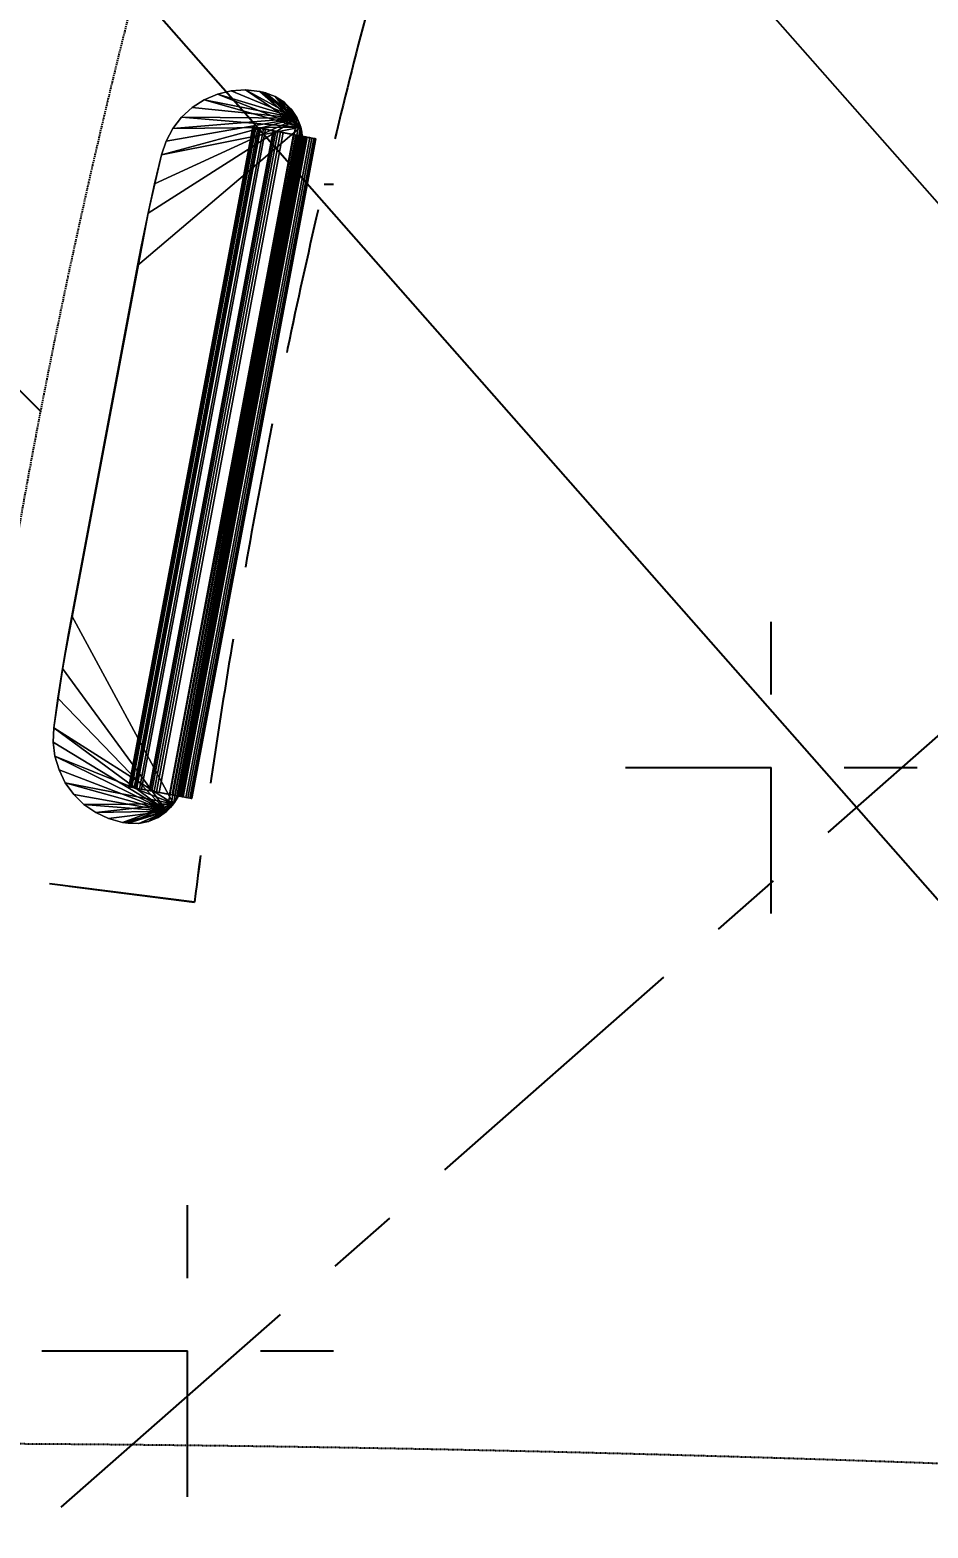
# Model space of a CAD drawing. Header units: millimetres. Extents: x 832728086 to 834530684, y 817551485 to 818349469.
# Drawn here: x 834283269 to 834287177, y 817960509 to 817967031 of the extents above; entities that cross this region are included whole.
import ezdxf
from ezdxf.enums import TextEntityAlignment as Align

# ---------------------------------------------------------------- set-up
doc = ezdxf.new("R2010")
doc.units = ezdxf.units.MM
doc.header["$LTSCALE"] = 100
doc.linetypes.add('Grid Line', pattern=[22.225, 12.7, -3.175, 3.175, -3.175])
doc.linetypes.add('Hidden', pattern=[9.525, 6.35, -3.175])
for name, color, linetype in [('+C-160', 160, 'Hidden'), ('DLN020__', 6, 'Continuous'), ('DLN030_1', 1, 'Continuous'), ('DLN052__', 7, 'Continuous'), ('MARK', 7, 'Continuous'), ('stand alone bench$0$00X-Park Signage Structures', 7, 'Continuous')]:
    doc.layers.add(name, color=color, linetype=linetype)
doc.styles.add('romans', font='romans.shx')
doc.styles.add('Swis721tBT', font='swissl.ttf')
doc.dimstyles.new('INTDIM', dxfattribs={"dimtxt": 200, "dimasz": 125, "dimexe": 100, "dimexo": 150, "dimgap": 80, "dimtad": 1, "dimdec": 0, "dimzin": 9, "dimdsep": 46, "dimtxsty": 'Swis721tBT', "dimblk": 'OPEN30', "dimcen": -125, "dimclrd": 256, "dimclre": 256, "dimclrt": 2, "dimaunit": 1, "dimadec": 1, "dimazin": 0, "dimtfac": 0.444444, "dimtdec": 0, "dimtix": 1, "dimtmove": 2, "dimatfit": 3, "dimldrblk": 'OPEN30', "dimfxl": 0, "dimtolj": 1, "dimlwd": -1, "dimlwe": -1, "dimarcsym": 0})

# ---------------------------------------------------------------- blocks, each defined once
blk = doc.blocks.new('*X12')
at = {"color": 0}
for p, q in [((56940.2, 54925), (56947.4, 54925)), ((56865.2, 54850), (57022.4, 54850)), ((56877.7, 54862.5), (57009.9, 54862.5)), ((56890.2, 54875), (56997.4, 54875)), ((56902.7, 54887.5), (56984.9, 54887.5)), ((56915.2, 54900), (56972.4, 54900)), ((56927.7, 54912.5), (56959.9, 54912.5)), ((56802.7, 54787.5), (57084.9, 54787.5)), ((56815.2, 54800), (57072.4, 54800)), ((56827.7, 54812.5), (57059.9, 54812.5)), ((56840.2, 54825), (57047.4, 54825)), ((56852.7, 54837.5), (57034.9, 54837.5)), ((56740.2, 54725), (57147.4, 54725)), ((56752.7, 54737.5), (57134.9, 54737.5)), ((56765.2, 54750), (57122.4, 54750)), ((56777.7, 54762.5), (57109.9, 54762.5)), ((56790.2, 54775), (57097.4, 54775)), ((56677.7, 54662.5), (57209.9, 54662.5)), ((56690.2, 54675), (57197.4, 54675)), ((56702.7, 54687.5), (57184.9, 54687.5)), ((56715.2, 54700), (57172.4, 54700)), ((56727.7, 54712.5), (57159.9, 54712.5)), ((56602.7, 54587.5), (56732.2, 54587.5)), ((56615.2, 54600), (56780.6, 54600)), ((56627.7, 54612.5), (56853.5, 54612.5)), ((56640.2, 54625), (57247.4, 54625)), ((56652.7, 54637.5), (57234.9, 54637.5)), ((56665.2, 54650), (57222.4, 54650)), ((57034.1, 54612.5), (57259.9, 54612.5)), ((57106.9, 54600), (57272.4, 54600)), ((57155.4, 54587.5), (57284.9, 54587.5)), ((56540.2, 54525), (56582.1, 54525)), ((56552.7, 54537.5), (56605.8, 54537.5)), ((56565.2, 54550), (56631.8, 54550)), ((56577.7, 54562.5), (56660.8, 54562.5)), ((56590.2, 54575), (56693.6, 54575)), ((57194, 54575), (57297.4, 54575)), ((57226.8, 54562.5), (57309.9, 54562.5)), ((57255.8, 54550), (57322.4, 54550)), ((57281.8, 54537.5), (57334.9, 54537.5)), ((57305.5, 54525), (57347.4, 54525)), ((56477.7, 54462.5), (56486.6, 54462.5)), ((56490.2, 54475), (56503.3, 54475)), ((56502.7, 54487.5), (56521.1, 54487.5)), ((56515.2, 54500), (56540, 54500)), ((56527.7, 54512.5), (56560.3, 54512.5)), ((57327.3, 54512.5), (57359.9, 54512.5)), ((57347.6, 54500), (57372.4, 54500)), ((57366.5, 54487.5), (57384.9, 54487.5)), ((57384.3, 54475), (57397.4, 54475)), ((57401, 54462.5), (57409.9, 54462.5)), ((56427.7, 54412.5), (56428.1, 54412.5)), ((56440.2, 54425), (56441.6, 54425)), ((56452.7, 54437.5), (56455.8, 54437.5)), ((56465.2, 54450), (56470.8, 54450)), ((57416.8, 54450), (57422.4, 54450)), ((57431.8, 54437.5), (57434.9, 54437.5)), ((57446, 54425), (57447.4, 54425)), ((57459.5, 54412.5), (57459.9, 54412.5)), ((56352.7, 54337.5), (56359, 54337.5)), ((56365.2, 54350), (56369.2, 54350)), ((56377.7, 54362.5), (56379.9, 54362.5)), ((56390.2, 54375), (56391.2, 54375)), ((56402.7, 54387.5), (56402.9, 54387.5)), ((57484.7, 54387.5), (57484.9, 54387.5)), ((57496.4, 54375), (57497.4, 54375)), ((57507.7, 54362.5), (57509.9, 54362.5)), ((57518.4, 54350), (57522.4, 54350)), ((57528.6, 54337.5), (57534.9, 54337.5)), ((56277.7, 54262.5), (56306, 54262.5)), ((56290.2, 54275), (56313.9, 54275)), ((56302.7, 54287.5), (56322.1, 54287.5)), ((56315.2, 54300), (56330.7, 54300)), ((56327.7, 54312.5), (56339.7, 54312.5)), ((56340.2, 54325), (56349.1, 54325)), ((57538.5, 54325), (57547.4, 54325)), ((57547.9, 54312.5), (57559.9, 54312.5)), ((57556.9, 54300), (57572.4, 54300)), ((57565.5, 54287.5), (57584.9, 54287.5)), ((57573.7, 54275), (57597.4, 54275)), ((57581.6, 54262.5), (57609.9, 54262.5)), ((56215.2, 54200), (56271.3, 54200)), ((56227.7, 54212.5), (56277.6, 54212.5)), ((56240.2, 54225), (56284.2, 54225)), ((56252.7, 54237.5), (56291.2, 54237.5)), ((56265.2, 54250), (56298.4, 54250)), ((57589.2, 54250), (57622.4, 54250)), ((57596.4, 54237.5), (57634.9, 54237.5)), ((57603.4, 54225), (57647.4, 54225)), ((57610, 54212.5), (57659.9, 54212.5)), ((57616.3, 54200), (57672.4, 54200)), ((56152.7, 54137.5), (56243.9, 54137.5)), ((56165.2, 54150), (56248.8, 54150)), ((56177.7, 54162.5), (56254.1, 54162.5)), ((56190.2, 54175), (56259.5, 54175)), ((56202.7, 54187.5), (56265.3, 54187.5)), ((57622.3, 54187.5), (57684.9, 54187.5)), ((57628.1, 54175), (57697.4, 54175)), ((57633.5, 54162.5), (57709.9, 54162.5)), ((57638.7, 54150), (57722.4, 54150)), ((57643.7, 54137.5), (57734.9, 54137.5)), ((56090.2, 54075), (56222.9, 54075)), ((56102.7, 54087.5), (56226.6, 54087.5)), ((56115.2, 54100), (56230.6, 54100)), ((56127.7, 54112.5), (56234.8, 54112.5)), ((56140.2, 54125), (56239.2, 54125)), ((57648.4, 54125), (57747.4, 54125)), ((57652.8, 54112.5), (57759.9, 54112.5)), ((57657, 54100), (57772.4, 54100)), ((57660.9, 54087.5), (57784.9, 54087.5)), ((57664.7, 54075), (57797.4, 54075)), ((56015.2, 54000), (56205.5, 54000)), ((56027.7, 54012.5), (56207.9, 54012.5)), ((56040.2, 54025), (56210.4, 54025)), ((56052.7, 54037.5), (56213.2, 54037.5)), ((56065.2, 54050), (56216.2, 54050)), ((56077.7, 54062.5), (56219.5, 54062.5)), ((57668.1, 54062.5), (57809.9, 54062.5)), ((57671.4, 54050), (57822.4, 54050)), ((57674.4, 54037.5), (57834.9, 54037.5)), ((57677.2, 54025), (57847.4, 54025)), ((57679.7, 54012.5), (57859.9, 54012.5)), ((57682.1, 54000), (57872.4, 54000)), ((55952.7, 53937.5), (56197, 53937.5)), ((55965.2, 53950), (56198.3, 53950)), ((55977.7, 53962.5), (56199.8, 53962.5)), ((55990.2, 53975), (56201.5, 53975)), ((56002.7, 53987.5), (56203.4, 53987.5)), ((57684.2, 53987.5), (57884.9, 53987.5)), ((57686.1, 53975), (57897.4, 53975)), ((57687.8, 53962.5), (57909.9, 53962.5)), ((57689.3, 53950), (57922.4, 53950)), ((57690.6, 53937.5), (57934.9, 53937.5)), ((55890.2, 53875), (56193.8, 53875)), ((55902.7, 53887.5), (56194.1, 53887.5)), ((55915.2, 53900), (56194.5, 53900)), ((55927.7, 53912.5), (56195.1, 53912.5)), ((55940.2, 53925), (56196, 53925)), ((57691.6, 53925), (57947.4, 53925)), ((57692.5, 53912.5), (57959.9, 53912.5)), ((57693.1, 53900), (57972.4, 53900)), ((57693.5, 53887.5), (57984.9, 53887.5)), ((57693.8, 53875), (57997.4, 53875))]:
    blk.add_line(p, q, dxfattribs=at)
blk = doc.blocks.new('SECHL')
at = {"layer": 'MARK'}
for p, q in [((-3.4142, 0), (-2, 1.4142)), ((-0.5858, 0), (-2, 1.4142)), ((-3.4142, 0), (0, 0))]:
    blk.add_line(p, q, dxfattribs=at)
for start, end in [(0, 180), (180, 0)]:
    blk.add_arc((-2, 0), 1, start, end, dxfattribs=at)
at = {"layer": 'MARK', "xscale": 0.001333333333333333, "yscale": 0.001333333333333333, "zscale": 0.001333333333333333}
blk.add_blockref('*X12', (-77.9251, -71.8239), dxfattribs=at)
at = {"layer": 'MARK', "style": 'romans'}
for tag, height, p in [('SECHL1', 0.8, (-2, 0.5)), ('SECHL2', 0.2667, (-2, -0.5))]:
    blk.add_attdef(tag, text='', height=height, dxfattribs=at).set_placement(p, align=Align.MIDDLE)
blk = doc.blocks.new('_Open30')
at = {"color": 0, "linetype": 'ByBlock', "lineweight": -2}
for p, q in [((-1, 0.268), (0, 0)), ((0, 0), (-1, -0.268)), ((0, 0), (-1, 0))]:
    blk.add_line(p, q, dxfattribs=at)
blk = doc.blocks.new('*D28')
at = {"layer": 'Defpoints', "color": 0}
for p in [(834269376.5, 817985820.3), (834268234.8, 817984815.4), (834325664.7, 817921861.8)]:
    blk.add_point(p, dxfattribs=at)
at = {"layer": 'DLN030_1', "linetype": 'Continuous'}
for p, q in [((834269263.9, 817985721.2), (834268159.7, 817984749.3)), ((834324390.8, 817921007.1), (834268366.9, 817984665.3)), ((834325552.1, 817921762.7), (834324447.9, 817920790.9))]:
    blk.add_line(p, q, dxfattribs=at)
at = {"layer": 'DLN030_1', "xscale": 200, "yscale": 200, "zscale": 200}
for p, rotation in [((834268234.8, 817984815.4), 131.3501965874743), ((834324523, 817920857), 311.3501965874743)]:
    blk.add_blockref('_Open30', p, dxfattribs=dict(at, rotation=rotation))
at = {"layer": 'DLN030_1', "color": 2, "insert": (834295470.9, 817953435.6), "char_height": 400, "attachment_point": 5, "rotation": 311.3502, "style": 'Swis721tBT'}
blk.add_mtext('\\A1;85200', dxfattribs=at)
blk = doc.blocks.new('*D36')
at = {"layer": 'Defpoints', "color": 0}
for p in [(834282952.4, 817971125.7), (834282952.4, 817971125.7), (834289026.2, 817965547.8)]:
    blk.add_point(p, dxfattribs=at)
at = {"layer": 'DLN030_1', "linetype": 'Continuous'}
for p, q in [((834283065, 817971224.8), (834283027.5, 817971191.8)), ((834288237.7, 817965120.3), (834283084.6, 817970975.6)), ((834288913.6, 817965448.7), (834288294.8, 817964904.1))]:
    blk.add_line(p, q, dxfattribs=at)
at = {"layer": 'DLN030_1', "xscale": 200, "yscale": 200, "zscale": 200}
for p, rotation in [((834282952.4, 817971125.7), 131.3501965874743), ((834288369.8, 817964970.1), 311.3501965874743)]:
    blk.add_blockref('_Open30', p, dxfattribs=dict(at, rotation=rotation))
at = {"layer": 'DLN030_1', "color": 2, "insert": (834285130.2, 817969083.5), "char_height": 400, "attachment_point": 5, "rotation": 311.3502, "style": 'Swis721tBT'}
blk.add_mtext('\\A1;8200', dxfattribs=at)
blk = doc.blocks.new('stand alone bench$0$park bench')
at = {"layer": 'stand alone bench$0$00X-Park Signage Structures', "color": 0, "lineweight": 18}
mesh = blk.add_polyface(dxfattribs=at)
corners = [(-1.4993, -0.586), (-1.5369, -0.5621), (-1.5688, -0.531), (-1.5936, -0.494), (-1.6102, -0.4526), (-1.6179, -0.4087), (-1.6186, -0.3957), (-1.6189, -0.3827), (-1.6136, -0.3207), (-1.5981, -0.2605), (-1.5726, -0.2037), (-1.5381, -0.152), (-1.4953, -0.1068), (-1.4456, -0.0695), (-1.3903, -0.041), (-1.331, -0.0222), (-1.2694, -0.0135), (-1.0228, -0.0034), (-0.776, 0), (0.776, 0), (1.0228, -0.0034), (1.2694, -0.0135), (1.331, -0.0222), (1.3903, -0.041), (1.4456, -0.0695), (1.4953, -0.1068), (1.5381, -0.152), (1.5726, -0.2037), (1.5981, -0.2605), (1.6136, -0.3207), (1.6189, -0.3827), (1.6186, -0.3957), (1.6179, -0.4087), (1.6102, -0.4526), (1.5936, -0.494), (1.5688, -0.531), (1.5369, -0.5621), (1.4993, -0.586)]
mesh.append_faces([[corners[k] for k in face] for face in [(35, 33, 34)]], dxfattribs={"vtx0": -1, "color": 0})
mesh.append_faces([[corners[k] for k in face] for face in [(30, 37, 29)]], dxfattribs={"vtx0": -1, "vtx1": -1, "color": 0})
mesh.append_faces([[corners[k] for k in face] for face in [(0, 18, 19, 37), (37, 23, 24), (37, 32, 33)]], dxfattribs={"vtx0": -1, "vtx2": -1, "color": 0})
mesh.append_faces([[corners[k] for k in face] for face in [(0, 12, 13, 14), (0, 16, 17, 18), (0, 14, 15, 16), (0, 7, 8, 9), (37, 19, 20, 21), (37, 21, 22, 23), (37, 30, 31, 32)]], dxfattribs={"vtx0": -1, "vtx3": -1, "color": 0})
mesh.append_faces([[corners[k] for k in face] for face in [(11, 12, 0, 10), (6, 7, 0, 5), (9, 10, 0), (25, 26, 37, 24), (26, 27, 37), (28, 29, 37, 27), (36, 37, 33, 35)]], dxfattribs={"vtx1": -1, "vtx2": -1, "color": 0})
mesh.append_faces([[corners[k] for k in face] for face in [(1, 2, 3, 0)]], dxfattribs={"vtx2": -1, "color": 0})
mesh.append_faces([[corners[k] for k in face] for face in [(3, 4, 5, 0)]], dxfattribs={"vtx2": -1, "vtx3": -1, "color": 0})
mesh = blk.add_polyface(dxfattribs=at)
corners = [(-1.6179, -0.4087, 0.4201), (-1.61, -0.4533, 0.4179), (-1.5929, -0.4953, 0.4159), (-1.5674, -0.5327, 0.414), (-1.5346, -0.5639, 0.4125), (1.5346, -0.5639, 0.4125), (1.5674, -0.5327, 0.414), (1.5929, -0.4953, 0.4159), (1.61, -0.4533, 0.4179), (1.6179, -0.4087, 0.4201), (1.6186, -0.3957, 0.4207), (1.6189, -0.3827, 0.4214), (1.6136, -0.3207, 0.4244), (1.5981, -0.2605, 0.4273), (1.5726, -0.2037, 0.4301), (1.5381, -0.152, 0.4327), (1.4953, -0.1068, 0.4349), (1.4456, -0.0695, 0.4367), (1.3903, -0.041, 0.4381), (1.331, -0.0222, 0.439), (1.2694, -0.0135, 0.4394), (1.1388, -0.0073, 0.4397), (1.008, -0.003, 0.4399), (-1.008, -0.003, 0.4399), (-1.1388, -0.0073, 0.4397), (-1.2694, -0.0135, 0.4394), (-1.331, -0.0222, 0.439), (-1.3903, -0.041, 0.4381), (-1.4456, -0.0695, 0.4367), (-1.4953, -0.1068, 0.4349), (-1.5381, -0.152, 0.4327), (-1.5726, -0.2037, 0.4301), (-1.5981, -0.2605, 0.4273), (-1.6136, -0.3207, 0.4244), (-1.6189, -0.3827, 0.4214), (-1.6186, -0.3957, 0.4207)]
mesh.append_faces([[corners[k] for k in face] for face in [(2, 4, 1), (31, 4, 30), (27, 4, 26), (26, 4, 25), (8, 5, 7), (15, 5, 14)]], dxfattribs={"vtx0": -1, "vtx1": -1, "color": 0})
mesh.append_faces([[corners[k] for k in face] for face in [(4, 34, 35), (4, 33, 34), (4, 32, 33), (4, 0, 1), (4, 31, 32), (4, 27, 28), (4, 23, 24), (23, 4, 5, 22), (5, 12, 13), (5, 13, 14), (5, 10, 11), (5, 16, 17), (5, 15, 16)]], dxfattribs={"vtx0": -1, "vtx2": -1, "color": 0})
mesh.append_faces([[corners[k] for k in face] for face in [(3, 4, 2)]], dxfattribs={"vtx1": -1, "color": 0})
mesh.append_faces([[corners[k] for k in face] for face in [(35, 0, 4), (29, 30, 4), (28, 29, 4), (24, 25, 4), (9, 10, 5), (11, 12, 5), (8, 9, 5), (19, 20, 5), (20, 21, 5), (21, 22, 5), (18, 19, 5), (17, 18, 5)]], dxfattribs={"vtx1": -1, "vtx2": -1, "color": 0})
mesh.append_faces([[corners[k] for k in face] for face in [(5, 6, 7)]], dxfattribs={"vtx2": -1, "color": 0})
mesh = blk.add_polyface(dxfattribs=at)
corners = [(-1.6179, -0.4087), (-1.6179, -0.4087, 0.4201), (-1.6186, -0.3957, 0.4207), (-1.6189, -0.3827, 0.4214), (-1.6136, -0.3207, 0.4244), (-1.5981, -0.2605, 0.4273), (-1.5726, -0.2037, 0.4301), (-1.5381, -0.152, 0.4327), (-1.4953, -0.1068, 0.4349), (-1.4456, -0.0695, 0.4367), (-1.3903, -0.041, 0.4381), (-1.331, -0.0222, 0.439), (-1.2694, -0.0135, 0.4394), (-1.2694, -0.0135), (-1.331, -0.0222), (-1.3903, -0.041), (-1.4456, -0.0695), (-1.4953, -0.1068), (-1.5381, -0.152), (-1.5726, -0.2037), (-1.5981, -0.2605), (-1.6136, -0.3207), (-1.6189, -0.3827), (-1.6186, -0.3957)]
mesh.append_faces([[corners[k] for k in face] for face in [(1, 2, 23, 0)]], dxfattribs={"vtx1": -1, "color": 0})
mesh.append_faces([[corners[k] for k in face] for face in [(2, 3, 22, 23), (4, 5, 20, 21), (3, 4, 21, 22), (5, 6, 19, 20), (18, 19, 6, 7), (7, 8, 17, 18), (8, 9, 16, 17), (10, 11, 14, 15), (9, 10, 15, 16)]], dxfattribs={"vtx1": -1, "vtx3": -1, "color": 0})
mesh.append_faces([[corners[k] for k in face] for face in [(11, 12, 13, 14)]], dxfattribs={"vtx3": -1, "color": 0})
mesh = blk.add_polyface(dxfattribs=at)
corners = [(-1.2694, -0.0135), (-1.2694, -0.0135, 0.4394), (-1.1388, -0.0073, 0.4397), (-1.008, -0.003, 0.4399), (-0.9307, -0.0013, 0.44), (-0.8534, -0.0003, 0.44), (-0.776, 0, 0.44), (-0.776, 0), (-1.0228, -0.0034)]
mesh.append_faces([[corners[k] for k in face] for face in [(4, 8, 3)]], dxfattribs={"vtx0": -1, "vtx1": -1, "color": 0})
mesh.append_faces([[corners[k] for k in face] for face in [(4, 7, 8), (7, 4, 5)]], dxfattribs={"vtx0": -1, "vtx2": -1, "color": 0})
mesh.append_faces([[corners[k] for k in face] for face in [(1, 2, 0)]], dxfattribs={"vtx1": -1, "color": 0})
mesh.append_faces([[corners[k] for k in face] for face in [(8, 0, 2), (2, 3, 8)]], dxfattribs={"vtx1": -1, "vtx2": -1, "color": 0})
mesh.append_faces([[corners[k] for k in face] for face in [(5, 6, 7)]], dxfattribs={"vtx2": -1, "color": 0})
mesh = blk.add_polyface(dxfattribs=at)
corners = [(0.776, 0, 0.44), (-0.776, 0, 0.44), (-0.8534, -0.0003, 0.44), (-0.9307, -0.0013, 0.44), (-1.008, -0.003, 0.4399), (1.008, -0.003, 0.4399), (0.9307, -0.0013, 0.44), (0.8534, -0.0003, 0.44)]
mesh.append_faces([[corners[k] for k in face] for face in [(2, 7, 0, 1)]], dxfattribs={"vtx0": -1, "color": 0})
mesh.append_faces([[corners[k] for k in face] for face in [(3, 6, 7, 2)]], dxfattribs={"vtx0": -1, "vtx2": -1, "color": 0})
mesh.append_faces([[corners[k] for k in face] for face in [(4, 5, 6, 3)]], dxfattribs={"vtx2": -1, "color": 0})
mesh = blk.add_polyface(dxfattribs=at)
corners = [(-0.776, 0, 0.44), (0.776, 0, 0.44), (0.776, 0), (-0.776, 0)]
mesh.append_faces([[corners[k] for k in face] for face in [(0, 1, 2, 3)]], dxfattribs={"color": 0})
mesh = blk.add_polyface(dxfattribs=at)
corners = [(1.2694, -0.0135, 0.4394), (1.2694, -0.0135), (1.0228, -0.0034), (0.776, 0), (0.776, 0, 0.44), (0.8534, -0.0003, 0.44), (0.9307, -0.0013, 0.44), (1.008, -0.003, 0.4399), (1.1388, -0.0073, 0.4397)]
mesh.append_faces([[corners[k] for k in face] for face in [(1, 8, 0)]], dxfattribs={"vtx0": -1, "color": 0})
mesh.append_faces([[corners[k] for k in face] for face in [(3, 6, 2), (6, 3, 5), (7, 2, 6)]], dxfattribs={"vtx0": -1, "vtx1": -1, "color": 0})
mesh.append_faces([[corners[k] for k in face] for face in [(8, 1, 2)]], dxfattribs={"vtx0": -1, "vtx2": -1, "color": 0})
mesh.append_faces([[corners[k] for k in face] for face in [(4, 5, 3)]], dxfattribs={"vtx1": -1, "color": 0})
mesh.append_faces([[corners[k] for k in face] for face in [(7, 8, 2)]], dxfattribs={"vtx1": -1, "vtx2": -1, "color": 0})
mesh = blk.add_polyface(dxfattribs=at)
corners = [(1.6179, -0.4087, 0.4201), (1.6179, -0.4087), (1.6186, -0.3957), (1.6189, -0.3827), (1.6136, -0.3207), (1.5981, -0.2605), (1.5726, -0.2037), (1.5381, -0.152), (1.4953, -0.1068), (1.4456, -0.0695), (1.3903, -0.041), (1.331, -0.0222), (1.2694, -0.0135), (1.2694, -0.0135, 0.4394), (1.331, -0.0222, 0.439), (1.3903, -0.041, 0.4381), (1.4456, -0.0695, 0.4367), (1.4953, -0.1068, 0.4349), (1.5381, -0.152, 0.4327), (1.5726, -0.2037, 0.4301), (1.5981, -0.2605, 0.4273), (1.6136, -0.3207, 0.4244), (1.6189, -0.3827, 0.4214), (1.6186, -0.3957, 0.4207)]
mesh.append_faces([[corners[k] for k in face] for face in [(2, 23, 0, 1)]], dxfattribs={"vtx0": -1, "color": 0})
mesh.append_faces([[corners[k] for k in face] for face in [(11, 14, 15, 10), (9, 16, 17, 8), (10, 15, 16, 9), (8, 17, 18, 7), (7, 18, 19, 6), (6, 19, 20, 5), (5, 20, 21, 4), (3, 22, 23, 2), (4, 21, 22, 3)]], dxfattribs={"vtx0": -1, "vtx2": -1, "color": 0})
mesh.append_faces([[corners[k] for k in face] for face in [(12, 13, 14, 11)]], dxfattribs={"vtx2": -1, "color": 0})
mesh = blk.add_polyface(dxfattribs=at)
corners = [(-1.4613, -0.3816, 0.4936), (-1.4613, -0.3827, 0.4806), (-1.4613, -0.3871, 0.4683), (-1.4613, -0.3945, 0.4576), (-1.4613, -0.4045, 0.4492), (-1.4613, -0.4163, 0.4436), (-1.4613, -0.4291, 0.4413), (-1.4613, -0.5623, 0.4348), (-1.4613, -0.5741, 0.4343), (-1.4613, -0.5857, 0.4367), (-1.4613, -0.5964, 0.4416), (-1.4613, -0.6056, 0.449), (-1.4613, -0.6129, 0.4583), (-1.4613, -0.6177, 0.4691), (-1.4613, -0.62, 0.4806), (-1.4613, -0.661, 1.0616), (-1.4613, -0.6604, 1.0733), (-1.4613, -0.6572, 1.0845), (-1.4613, -0.6514, 1.0947), (-1.4613, -0.6434, 1.1032), (-1.4613, -0.6337, 1.1097), (-1.4613, -0.6227, 1.1137), (-1.4613, -0.6111, 1.1151), (-1.4613, -0.5158, 1.1066), (-1.4613, -0.504, 1.1041), (-1.4613, -0.493, 1.0988), (-1.4613, -0.4837, 1.091), (-1.4613, -0.4766, 1.0811), (-1.4613, -0.472, 1.0699), (-1.4613, -0.4377, 0.9279), (-1.4613, -0.4112, 0.7842), (-1.4613, -0.3924, 0.6393)]
mesh.append_faces([[corners[k] for k in face] for face in [(3, 0, 1, 2)]], dxfattribs={"vtx0": -1, "color": 0})
mesh.append_faces([[corners[k] for k in face] for face in [(31, 7, 14, 30)]], dxfattribs={"vtx0": -1, "vtx1": -1, "vtx2": -1, "color": 0})
mesh.append_faces([[corners[k] for k in face] for face in [(30, 14, 15), (7, 31, 0, 6)]], dxfattribs={"vtx0": -1, "vtx2": -1, "color": 0})
mesh.append_faces([[corners[k] for k in face] for face in [(15, 28, 29, 30), (7, 12, 13, 14)]], dxfattribs={"vtx0": -1, "vtx3": -1, "color": 0})
mesh.append_faces([[corners[k] for k in face] for face in [(27, 28, 26)]], dxfattribs={"vtx1": -1, "color": 0})
mesh.append_faces([[corners[k] for k in face] for face in [(22, 23, 15)]], dxfattribs={"vtx1": -1, "vtx2": -1, "color": 0})
mesh.append_faces([[corners[k] for k in face] for face in [(23, 24, 28, 15), (5, 6, 0, 3)]], dxfattribs={"vtx1": -1, "vtx2": -1, "vtx3": -1, "color": 0})
mesh.append_faces([[corners[k] for k in face] for face in [(19, 20, 15, 16)]], dxfattribs={"vtx1": -1, "vtx3": -1, "color": 0})
mesh.append_faces([[corners[k] for k in face] for face in [(17, 18, 19, 16), (3, 4, 5), (10, 11, 12, 9)]], dxfattribs={"vtx2": -1, "color": 0})
mesh.append_faces([[corners[k] for k in face] for face in [(24, 25, 26, 28), (20, 21, 22, 15), (7, 8, 9, 12)]], dxfattribs={"vtx2": -1, "vtx3": -1, "color": 0})
mesh = blk.add_polyface(dxfattribs=at)
corners = [(-1.4613, -0.4291, 0.4413), (-1.4613, -0.4163, 0.4436), (-1.4613, -0.4045, 0.4492), (-1.4613, -0.3945, 0.4576), (-1.4613, -0.3871, 0.4683), (-1.4613, -0.3827, 0.4806), (-1.4613, -0.3816, 0.4936), (1.4613, -0.3816, 0.4936), (1.4613, -0.3827, 0.4806), (1.4613, -0.3871, 0.4683), (1.4613, -0.3945, 0.4576), (1.4613, -0.4045, 0.4492), (1.4613, -0.4163, 0.4436), (1.4613, -0.4291, 0.4413)]
mesh.append_faces([[corners[k] for k in face] for face in [(1, 12, 13, 0)]], dxfattribs={"vtx0": -1, "color": 0})
mesh.append_faces([[corners[k] for k in face] for face in [(5, 8, 9, 4), (4, 9, 10, 3), (2, 11, 12, 1), (11, 2, 3, 10)]], dxfattribs={"vtx0": -1, "vtx2": -1, "color": 0})
mesh.append_faces([[corners[k] for k in face] for face in [(5, 6, 7, 8)]], dxfattribs={"vtx3": -1, "color": 0})
mesh = blk.add_polyface(dxfattribs=at)
corners = [(-1.4613, -0.3816, 0.4936), (-1.4613, -0.3924, 0.6393), (-1.4613, -0.4112, 0.7842), (-1.4613, -0.4377, 0.9279), (-1.4613, -0.472, 1.0699), (1.4613, -0.472, 1.0699), (1.4613, -0.4377, 0.9279), (1.4613, -0.4112, 0.7842), (1.4613, -0.3924, 0.6393), (1.4613, -0.3816, 0.4936)]
mesh.append_faces([[corners[k] for k in face] for face in [(5, 6, 3, 4)]], dxfattribs={"vtx1": -1, "color": 0})
mesh.append_faces([[corners[k] for k in face] for face in [(2, 3, 6, 7), (7, 8, 1, 2)]], dxfattribs={"vtx1": -1, "vtx3": -1, "color": 0})
mesh.append_faces([[corners[k] for k in face] for face in [(8, 9, 0, 1)]], dxfattribs={"vtx3": -1, "color": 0})
mesh = blk.add_polyface(dxfattribs=at)
corners = [(1.4613, -0.3816, 0.4936), (1.4613, -0.3924, 0.6393), (1.4613, -0.4112, 0.7842), (1.4613, -0.4377, 0.9279), (1.4613, -0.472, 1.0699), (1.4613, -0.4766, 1.0811), (1.4613, -0.4837, 1.091), (1.4613, -0.493, 1.0988), (1.4613, -0.504, 1.1041), (1.4613, -0.5158, 1.1066), (1.4613, -0.6111, 1.1151), (1.4613, -0.6227, 1.1137), (1.4613, -0.6337, 1.1097), (1.4613, -0.6434, 1.1032), (1.4613, -0.6514, 1.0947), (1.4613, -0.6572, 1.0845), (1.4613, -0.6604, 1.0733), (1.4613, -0.661, 1.0616), (1.4613, -0.62, 0.4806), (1.4613, -0.6181, 0.4702), (1.4613, -0.6141, 0.4604), (1.4613, -0.6081, 0.4517), (1.4613, -0.6006, 0.4517), (1.4613, -0.6006, 0.4446), (1.4613, -0.592, 0.4392), (1.4613, -0.5825, 0.4357), (1.4613, -0.5725, 0.4342), (1.4613, -0.5623, 0.4348), (1.4613, -0.4291, 0.4413), (1.4613, -0.4163, 0.4436), (1.4613, -0.4045, 0.4492), (1.4613, -0.3945, 0.4576), (1.4613, -0.3871, 0.4683), (1.4613, -0.3827, 0.4806)]
mesh.append_faces([[corners[k] for k in face] for face in [(12, 10, 11)]], dxfattribs={"vtx0": -1, "color": 0})
mesh.append_faces([[corners[k] for k in face] for face in [(19, 22, 18), (2, 18, 1)]], dxfattribs={"vtx0": -1, "vtx1": -1, "color": 0})
mesh.append_faces([[corners[k] for k in face] for face in [(27, 1, 18, 22)]], dxfattribs={"vtx0": -1, "vtx1": -1, "vtx2": -1, "vtx3": -1, "color": 0})
mesh.append_faces([[corners[k] for k in face] for face in [(0, 27, 28, 33), (27, 0, 1), (10, 16, 17, 9)]], dxfattribs={"vtx0": -1, "vtx2": -1, "color": 0})
mesh.append_faces([[corners[k] for k in face] for face in [(17, 3, 4, 9)]], dxfattribs={"vtx0": -1, "vtx2": -1, "vtx3": -1, "color": 0})
mesh.append_faces([[corners[k] for k in face] for face in [(22, 25, 26, 27), (9, 5, 6, 7), (10, 14, 15, 16)]], dxfattribs={"vtx0": -1, "vtx3": -1, "color": 0})
mesh.append_faces([[corners[k] for k in face] for face in [(24, 25, 22, 23)]], dxfattribs={"vtx1": -1, "color": 0})
mesh.append_faces([[corners[k] for k in face] for face in [(32, 33, 28, 31), (4, 5, 9), (13, 14, 10, 12)]], dxfattribs={"vtx1": -1, "vtx2": -1, "color": 0})
mesh.append_faces([[corners[k] for k in face] for face in [(17, 18, 2, 3)]], dxfattribs={"vtx1": -1, "vtx3": -1, "color": 0})
mesh.append_faces([[corners[k] for k in face] for face in [(20, 21, 22, 19), (7, 8, 9)]], dxfattribs={"vtx2": -1, "color": 0})
mesh.append_faces([[corners[k] for k in face] for face in [(28, 29, 30, 31)]], dxfattribs={"vtx3": -1, "color": 0})
mesh = blk.add_polyface(dxfattribs=at)
corners = [(-1.4391, -0.6056, 0.2771), (-1.4391, -0.6056, 0.3861), (-1.4593, -0.6012, 0.393), (-1.479, -0.5949, 0.3998), (-1.4982, -0.5866, 0.4058), (-1.5168, -0.5763, 0.4103), (-1.5346, -0.5639, 0.4125), (-1.5674, -0.5327, 0.414), (-1.5929, -0.4953, 0.4159), (-1.61, -0.4533, 0.4179), (-1.6179, -0.4087, 0.4201), (-1.6179, -0.4087), (-1.6102, -0.4526), (-1.5936, -0.494), (-1.5688, -0.531), (-1.5369, -0.5621), (-1.4993, -0.586), (-1.4878, -0.5914, 0.0754), (-1.4759, -0.596, 0.141), (-1.4639, -0.5999, 0.1966), (-1.4516, -0.6031, 0.242)]
mesh.append_faces([[corners[k] for k in face] for face in [(19, 3, 18), (6, 15, 5)]], dxfattribs={"vtx0": -1, "vtx1": -1, "color": 0})
mesh.append_faces([[corners[k] for k in face] for face in [(19, 2, 3), (2, 20, 0), (18, 3, 4), (5, 16, 17), (17, 4, 5), (7, 14, 15), (5, 15, 16), (9, 12, 13)]], dxfattribs={"vtx0": -1, "vtx2": -1, "color": 0})
mesh.append_faces([[corners[k] for k in face] for face in [(19, 20, 2), (17, 18, 4), (6, 7, 15), (9, 10, 12), (8, 9, 13), (7, 8, 14), (13, 14, 8)]], dxfattribs={"vtx1": -1, "vtx2": -1, "color": 0})
mesh.append_faces([[corners[k] for k in face] for face in [(0, 1, 2), (10, 11, 12)]], dxfattribs={"vtx2": -1, "color": 0})
mesh = blk.add_polyface(dxfattribs=at)
corners = [(-1.4613, -0.4291, 0.4413), (1.4613, -0.4291, 0.4413), (1.4613, -0.5623, 0.4348), (-1.4613, -0.5623, 0.4348)]
mesh.append_faces([[corners[k] for k in face] for face in [(0, 1, 2, 3)]], dxfattribs={"color": 0})
mesh = blk.add_polyface(dxfattribs=at)
corners = [(1.6179, -0.4087), (1.6179, -0.4087, 0.4201), (1.61, -0.4533, 0.4179), (1.5929, -0.4953, 0.4159), (1.5674, -0.5327, 0.414), (1.5346, -0.5639, 0.4125), (1.5168, -0.5763, 0.4103), (1.4982, -0.5866, 0.4058), (1.479, -0.5949, 0.3998), (1.4593, -0.6012, 0.393), (1.4391, -0.6056, 0.3861), (1.4391, -0.6056, 0.2771), (1.4516, -0.6031, 0.242), (1.4639, -0.5999, 0.1966), (1.4759, -0.596, 0.141), (1.4878, -0.5914, 0.0754), (1.4993, -0.586), (1.5369, -0.5621), (1.5688, -0.531), (1.5936, -0.494), (1.6102, -0.4526)]
mesh.append_faces([[corners[k] for k in face] for face in [(11, 9, 10)]], dxfattribs={"vtx0": -1, "color": 0})
mesh.append_faces([[corners[k] for k in face] for face in [(14, 8, 13)]], dxfattribs={"vtx0": -1, "vtx1": -1, "color": 0})
mesh.append_faces([[corners[k] for k in face] for face in [(3, 18, 19), (4, 17, 18), (15, 6, 7), (13, 8, 9), (6, 16, 17)]], dxfattribs={"vtx0": -1, "vtx2": -1, "color": 0})
mesh.append_faces([[corners[k] for k in face] for face in [(0, 1, 20)]], dxfattribs={"vtx1": -1, "color": 0})
mesh.append_faces([[corners[k] for k in face] for face in [(1, 2, 20), (4, 5, 17), (3, 4, 18), (2, 3, 19), (19, 20, 2), (5, 6, 17), (7, 8, 14), (15, 16, 6), (14, 15, 7), (12, 13, 9), (11, 12, 9)]], dxfattribs={"vtx1": -1, "vtx2": -1, "color": 0})
mesh = blk.add_polyface(dxfattribs=at)
corners = [(-1.4613, -0.472, 1.0699), (-1.4613, -0.4766, 1.0811), (-1.4613, -0.4837, 1.091), (-1.4613, -0.493, 1.0988), (-1.4613, -0.504, 1.1041), (-1.4613, -0.5158, 1.1066), (1.4613, -0.5158, 1.1066), (1.4613, -0.504, 1.1041), (1.4613, -0.493, 1.0988), (1.4613, -0.4837, 1.091), (1.4613, -0.4766, 1.0811), (1.4613, -0.472, 1.0699)]
mesh.append_faces([[corners[k] for k in face] for face in [(1, 10, 11, 0)]], dxfattribs={"vtx0": -1, "color": 0})
mesh.append_faces([[corners[k] for k in face] for face in [(4, 7, 8, 3), (3, 8, 9, 2), (2, 9, 10, 1)]], dxfattribs={"vtx0": -1, "vtx2": -1, "color": 0})
mesh.append_faces([[corners[k] for k in face] for face in [(6, 7, 4, 5)]], dxfattribs={"vtx1": -1, "color": 0})
mesh = blk.add_polyface(dxfattribs=at)
corners = [(-1.4613, -0.6111, 1.1151), (1.4613, -0.6111, 1.1151), (1.4613, -0.5158, 1.1066), (-1.4613, -0.5158, 1.1066)]
mesh.append_faces([[corners[k] for k in face] for face in [(0, 1, 2, 3)]], dxfattribs={"color": 0})
mesh = blk.add_polyface(dxfattribs=at)
corners = [(-1.5346, -0.5639, 0.4125), (-1.5168, -0.5763, 0.4103), (-1.4982, -0.5866, 0.4058), (-1.479, -0.5949, 0.3998), (-1.4593, -0.6012, 0.393), (-1.4391, -0.6056, 0.3861), (-1.4315, -0.6069, 0.3836), (-1.424, -0.6081, 0.3806), (-1.4167, -0.6093, 0.3772), (-1.4098, -0.6104, 0.3729), (-1.4043, -0.6113, 0.367), (-1.4038, -0.6114, 0.359), (1.4038, -0.6114, 0.359), (1.4043, -0.6113, 0.367), (1.4098, -0.6104, 0.3729), (1.4167, -0.6093, 0.3772), (1.424, -0.6081, 0.3806), (1.4315, -0.6069, 0.3836), (1.4391, -0.6056, 0.3861), (1.4593, -0.6012, 0.393), (1.479, -0.5949, 0.3998), (1.4982, -0.5866, 0.4058), (1.5168, -0.5763, 0.4103), (1.5346, -0.5639, 0.4125)]
mesh.append_faces([[corners[k] for k in face] for face in [(1, 22, 23, 0)]], dxfattribs={"vtx0": -1, "color": 0})
mesh.append_faces([[corners[k] for k in face] for face in [(10, 13, 14, 9), (7, 16, 17, 6), (8, 15, 16, 7), (9, 14, 15, 8), (6, 17, 18, 5), (5, 18, 19, 4), (4, 19, 20, 3), (2, 21, 22, 1), (3, 20, 21, 2)]], dxfattribs={"vtx0": -1, "vtx2": -1, "color": 0})
mesh.append_faces([[corners[k] for k in face] for face in [(11, 12, 13, 10)]], dxfattribs={"vtx2": -1, "color": 0})
mesh = blk.add_polyface(dxfattribs=at)
corners = [(-1.4391, -0.6056, 0.2771), (-1.4516, -0.6031, 0.242), (-1.4639, -0.5999, 0.1966), (-1.4759, -0.596, 0.141), (-1.4878, -0.5914, 0.0754), (-1.4993, -0.586), (1.4993, -0.586), (1.4878, -0.5914, 0.0754), (1.4759, -0.596, 0.141), (1.4639, -0.5999, 0.1966), (1.4516, -0.6031, 0.242), (1.4391, -0.6056, 0.2771), (1.4215, -0.6085, 0.3186), (1.4038, -0.6114, 0.359), (-1.4038, -0.6114, 0.359), (-1.4215, -0.6085, 0.3186)]
mesh.append_faces([[corners[k] for k in face] for face in [(0, 2, 15), (13, 8, 12)]], dxfattribs={"vtx0": -1, "vtx1": -1, "color": 0})
mesh.append_faces([[corners[k] for k in face] for face in [(14, 3, 4), (15, 2, 3), (3, 14, 15), (14, 5, 6, 13), (13, 6, 7), (12, 8, 9)]], dxfattribs={"vtx0": -1, "vtx2": -1, "color": 0})
mesh.append_faces([[corners[k] for k in face] for face in [(1, 2, 0), (10, 11, 9)]], dxfattribs={"vtx1": -1, "color": 0})
mesh.append_faces([[corners[k] for k in face] for face in [(4, 5, 14), (7, 8, 13), (11, 12, 9)]], dxfattribs={"vtx1": -1, "vtx2": -1, "color": 0})
mesh = blk.add_polyface(dxfattribs=at)
corners = [(-1.4613, -0.62, 0.4806), (-1.4613, -0.6177, 0.4691), (-1.4613, -0.6129, 0.4583), (-1.4613, -0.6056, 0.449), (-1.4613, -0.5964, 0.4416), (-1.4613, -0.5857, 0.4367), (-1.4613, -0.5741, 0.4343), (-1.4613, -0.5623, 0.4348), (1.4613, -0.5623, 0.4348), (1.4613, -0.5725, 0.4342), (1.4613, -0.5825, 0.4357), (1.4613, -0.592, 0.4392), (1.4613, -0.6006, 0.4446), (1.4503, -0.6034, 0.4469), (1.4391, -0.6056, 0.449), (1.4315, -0.6069, 0.4503), (1.4239, -0.6081, 0.4517), (1.4613, -0.6081, 0.4517), (1.4613, -0.6141, 0.4604), (1.4613, -0.6181, 0.4702), (1.4613, -0.62, 0.4806)]
mesh.append_faces([[corners[k] for k in face] for face in [(0, 19, 20)]], dxfattribs={"vtx0": -1, "color": 0})
mesh.append_faces([[corners[k] for k in face] for face in [(7, 9, 6), (15, 3, 14), (3, 16, 2), (14, 3, 13)]], dxfattribs={"vtx0": -1, "vtx1": -1, "color": 0})
mesh.append_faces([[corners[k] for k in face] for face in [(18, 2, 16)]], dxfattribs={"vtx0": -1, "vtx1": -1, "vtx2": -1, "color": 0})
mesh.append_faces([[corners[k] for k in face] for face in [(5, 10, 11), (4, 11, 12), (11, 4, 5), (3, 12, 13), (1, 18, 19), (3, 15, 16), (18, 1, 2), (19, 0, 1)]], dxfattribs={"vtx0": -1, "vtx2": -1, "color": 0})
mesh.append_faces([[corners[k] for k in face] for face in [(17, 18, 16)]], dxfattribs={"vtx1": -1, "color": 0})
mesh.append_faces([[corners[k] for k in face] for face in [(9, 10, 6), (5, 6, 10), (3, 4, 12)]], dxfattribs={"vtx1": -1, "vtx2": -1, "color": 0})
mesh.append_faces([[corners[k] for k in face] for face in [(7, 8, 9)]], dxfattribs={"vtx2": -1, "color": 0})
mesh = blk.add_polyface(dxfattribs=at)
corners = [(-1.4613, -0.6111, 1.1151), (-1.4613, -0.6227, 1.1137), (-1.4613, -0.6337, 1.1097), (-1.4613, -0.6434, 1.1032), (-1.4613, -0.6514, 1.0947), (-1.4613, -0.6572, 1.0845), (-1.4613, -0.6604, 1.0733), (-1.4613, -0.661, 1.0616), (1.4613, -0.661, 1.0616), (1.4613, -0.6604, 1.0733), (1.4613, -0.6572, 1.0845), (1.4613, -0.6514, 1.0947), (1.4613, -0.6434, 1.1032), (1.4613, -0.6337, 1.1097), (1.4613, -0.6227, 1.1137), (1.4613, -0.6111, 1.1151)]
mesh.append_faces([[corners[k] for k in face] for face in [(1, 14, 15, 0)]], dxfattribs={"vtx0": -1, "color": 0})
mesh.append_faces([[corners[k] for k in face] for face in [(6, 9, 10, 5), (5, 10, 11, 4), (4, 11, 12, 3), (3, 12, 13, 2), (2, 13, 14, 1)]], dxfattribs={"vtx0": -1, "vtx2": -1, "color": 0})
mesh.append_faces([[corners[k] for k in face] for face in [(7, 8, 9, 6)]], dxfattribs={"vtx2": -1, "color": 0})
mesh = blk.add_polyface(dxfattribs=at)
corners = [(-1.4613, -0.62, 0.4806), (1.4613, -0.62, 0.4806), (1.4613, -0.661, 1.0616), (-1.4613, -0.661, 1.0616)]
mesh.append_faces([[corners[k] for k in face] for face in [(0, 1, 2, 3)]], dxfattribs={"color": 0})
mesh = blk.add_polyface(dxfattribs=at)
corners = [(-1.4391, -0.6056, 0.3861), (-1.4391, -0.6056, 0.2771), (-1.4215, -0.6085, 0.3186), (-1.4038, -0.6114, 0.359), (-1.4043, -0.6113, 0.367), (-1.4098, -0.6104, 0.3729), (-1.4167, -0.6093, 0.3772), (-1.424, -0.6081, 0.3806), (-1.4315, -0.6069, 0.3836)]
mesh.append_faces([[corners[k] for k in face] for face in [(2, 0, 1)]], dxfattribs={"vtx0": -1, "color": 0})
mesh.append_faces([[corners[k] for k in face] for face in [(3, 5, 2), (7, 2, 6)]], dxfattribs={"vtx0": -1, "vtx1": -1, "color": 0})
mesh.append_faces([[corners[k] for k in face] for face in [(5, 6, 2), (8, 0, 2), (7, 8, 2)]], dxfattribs={"vtx1": -1, "vtx2": -1, "color": 0})
mesh.append_faces([[corners[k] for k in face] for face in [(3, 4, 5)]], dxfattribs={"vtx2": -1, "color": 0})
mesh = blk.add_polyface(dxfattribs=at)
corners = [(1.4391, -0.6056, 0.2771), (1.4391, -0.6056, 0.3861), (1.4315, -0.6069, 0.3836), (1.424, -0.6081, 0.3806), (1.4167, -0.6093, 0.3772), (1.4098, -0.6104, 0.3729), (1.4043, -0.6113, 0.367), (1.4038, -0.6114, 0.359), (1.4215, -0.6085, 0.3186)]
mesh.append_faces([[corners[k] for k in face] for face in [(7, 5, 6)]], dxfattribs={"vtx0": -1, "color": 0})
mesh.append_faces([[corners[k] for k in face] for face in [(4, 8, 3)]], dxfattribs={"vtx0": -1, "vtx1": -1, "color": 0})
mesh.append_faces([[corners[k] for k in face] for face in [(8, 2, 3), (5, 7, 8)]], dxfattribs={"vtx0": -1, "vtx2": -1, "color": 0})
mesh.append_faces([[corners[k] for k in face] for face in [(0, 1, 8)]], dxfattribs={"vtx1": -1, "color": 0})
mesh.append_faces([[corners[k] for k in face] for face in [(1, 2, 8), (4, 5, 8)]], dxfattribs={"vtx1": -1, "vtx2": -1, "color": 0})
mesh = blk.add_polyface(dxfattribs=at)
corners = [(1.4391, -0.6056, 0.4517), (1.4503, -0.6034, 0.4517), (1.4613, -0.6006, 0.4517), (1.4613, -0.6081, 0.4517), (1.4239, -0.6081, 0.4517), (1.4315, -0.6069, 0.4517)]
mesh.append_faces([[corners[k] for k in face] for face in [(3, 1, 2)]], dxfattribs={"vtx0": -1, "color": 0})
mesh.append_faces([[corners[k] for k in face] for face in [(0, 1, 3)]], dxfattribs={"vtx1": -1, "vtx2": -1, "color": 0})
mesh.append_faces([[corners[k] for k in face] for face in [(3, 4, 5, 0)]], dxfattribs={"vtx3": -1, "color": 0})
mesh = blk.add_polyface(dxfattribs=at)
corners = [(1.4391, -0.6056, 0.4517), (1.4315, -0.6069, 0.4517), (1.4239, -0.6081, 0.4517), (1.4315, -0.6069, 0.4503), (1.4391, -0.6056, 0.449)]
mesh.append_faces([[corners[k] for k in face] for face in [(1, 3, 0)]], dxfattribs={"vtx0": -1, "vtx1": -1, "color": 0})
mesh.append_faces([[corners[k] for k in face] for face in [(4, 0, 3)]], dxfattribs={"vtx1": -1, "color": 0})
mesh.append_faces([[corners[k] for k in face] for face in [(1, 2, 3)]], dxfattribs={"vtx2": -1, "color": 0})
mesh = blk.add_polyface(dxfattribs=at)
corners = [(1.4613, -0.6006, 0.4517), (1.4503, -0.6034, 0.4517), (1.4391, -0.6056, 0.4517), (1.4391, -0.6056, 0.449), (1.4503, -0.6034, 0.4469), (1.4613, -0.6006, 0.4446)]
mesh.append_faces([[corners[k] for k in face] for face in [(3, 1, 2)]], dxfattribs={"vtx0": -1, "color": 0})
mesh.append_faces([[corners[k] for k in face] for face in [(4, 0, 1), (1, 3, 4)]], dxfattribs={"vtx0": -1, "vtx2": -1, "color": 0})
mesh.append_faces([[corners[k] for k in face] for face in [(5, 0, 4)]], dxfattribs={"vtx1": -1, "color": 0})
blk = doc.blocks.new('A$C062A3D83')
at = {"layer": '+C-160'}
for p, q in [((-40018.3, -39889.1), (-44964.7, -34942.7)), ((-38784.3, -38900), (-38743.3, -38900)), ((-36838.3, -42075), (-36838.3, -40805)), ((-37473.3, -41440), (-36203.3, -41440)), ((-40836.7, -41836.4), (-39348.7, -42026.2)), ((-39348.7, -42026.2), (-40340.7, -41899.7)), ((-39378.3, -44615), (-39378.3, -43345)), ((-40013.3, -43980), (-38743.3, -43980))]:
    blk.add_line(p, q, dxfattribs=at)
at = {"layer": '+C-160', "ltscale": 0.01}
for radius, start, end in [(37682.8, 80.04071, 176.61186), (32482.8, 80.04071, 176.61187), (32182.8, 80.04071, 176.61187), (32182.8, 80.04071, 176.61187), (31682.8, 80.04071, 176.61186), (31682.8, 80.04071, 176.61187), (38982.8, 137.01475, 170.06376), (38482.8, 137.01475, 170.73313)]:
    blk.add_arc((-8912.4, -45907.5), radius, start, end, dxfattribs=at)
at = {"layer": '+C-160', "ltscale": 5e-05}
for centre, radius, start, end in [((-6319992.3, -13680819.6), 15021865, 65.20648428, 65.28465559), ((-40962.2, -178102), 133720, 87.720711, 89.828009)]:
    blk.add_arc(centre, radius, start, end, dxfattribs=at)
at = {"layer": '+C-160'}
blk.add_arc((-8912.4, -45907.5), 30682.8, 163.45639, 172.73276, dxfattribs=at)
blk.add_ellipse((-8912.4, -45907.5), major_axis=(6696.3, 29943.2), ratio=1, start_param=1.502068, end_param=1.663972, dxfattribs=at)
at = {"layer": '+C-160', "lineweight": 30, "xscale": 999.9999999999998, "yscale": 999.9999999999998, "zscale": 999.9999999999998, "rotation": 79.36304218578447}
blk.add_blockref('stand alone bench$0$park bench', (-39739.3, -40017, 7233.2), dxfattribs=at)

msp = doc.modelspace()

# ---------------------------------------------------------------- linework, layer by layer
at = {"layer": 'DLN020__', "linetype": 'Grid Line'}
msp.add_line((834349425.0358, 818018703.2651), (834280087.1053, 817957680.6925), dxfattribs=at)

# ---------------------------------------------------------------- block references
at = {"layer": '+C-160', "ltscale": 5}
msp.add_blockref('A$C062A3D83', (834323333.3128, 818005260.0327), dxfattribs=at)
at = {"layer": 'DLN052__', "ltscale": 10}
ref = msp.add_blockref('SECHL', (834289153.1255, 817967496.4219), dxfattribs=dict(at, xscale=-750.0000000000022, yscale=750.0000000000027, zscale=749.9999999999999, rotation=221.3501958279957))
ref.add_attrib('SECHL1', 'A', dxfattribs={"layer": 'MARK', "height": 600, "rotation": 41.35019582, "style": 'romans'}).set_placement((834288274.8444, 817966223.9254), align=Align.MIDDLE)
ref.add_attrib('SECHL2', '3000', dxfattribs={"layer": 'MARK', "height": 200, "rotation": 41.35019582, "style": 'romans'}).set_placement((834287779.3497, 817966786.9396), align=Align.MIDDLE)

# ---------------------------------------------------------------- dimensions: what is measured, and where the dimension line sits
at = {"layer": 'DLN030_1'}
for base, p1, p2, picture, middle in [((834268234.7779, 817984815.415), (834325664.7353, 817921861.8346), (834269376.5388, 817985820.2502), '*D28', (834295470.9447, 817953435.6146)), ((834282952.43, 817971125.7404), (834289026.1985, 817965547.764), (834282952.43, 817971125.7404), '*D36', (834285130.1875, 817969083.4718))]:
    dim = msp.add_linear_dim(base=base, p1=p1, p2=p2, angle=131.35019659, dimstyle='INTDIM', override={"dimtxt": 400, "dimasz": 200, "dimarcsym": 2}, dxfattribs=at)
    dim.commit()
    dim.dimension.update_dxf_attribs({"geometry": picture, "text_midpoint": middle, "dimtype": 160})

doc.saveas('drawing.dxf')
